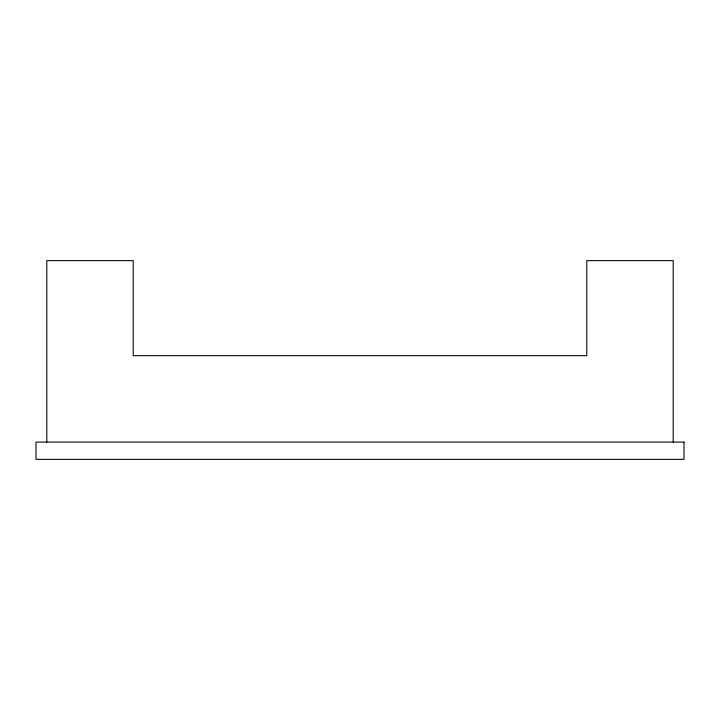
<?xml version="1.0" encoding="UTF-8"?>
<svg xmlns="http://www.w3.org/2000/svg" width="720" height="720" viewBox="0 0 720 720"><rect width="100%" height="100%" fill="white"/><g stroke="black" fill="none" stroke-linecap="round" stroke-linejoin="round"><path stroke-width="1.08" d="M673.2 442.08L673.2 260.64L586.8 260.64L586.8 355.68L133.2 355.68L133.2 260.64L46.8 260.64L46.8 442.08M684 442.08L36 442.08L36 459.36L684 459.36L684 442.08"/></g></svg>
